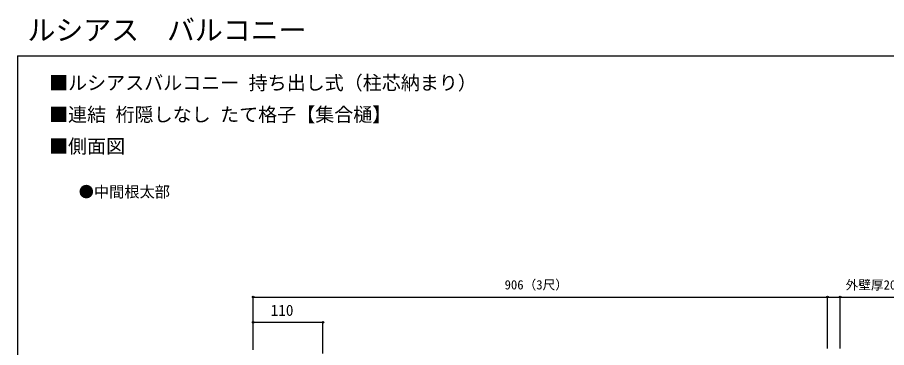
# Model space of a CAD drawing. Units: millimetres, scale not verified. Extents: x -1050 to 1050, y -1565 to 1556.
# Drawn here: x -1050 to 321, y 1035 to 1556 of the extents above; entities that cross this region are included whole.
import ezdxf
from ezdxf.enums import TextEntityAlignment as Align

# ---------------------------------------------------------------- set-up
doc = ezdxf.new("R2010")
doc.units = ezdxf.units.MM
doc.header["$LTSCALE"] = 8
for name, color, linetype in [('0-2_USER1', 3, 'Continuous'), ('0-6_YKK_D', 6, 'Continuous'), ('0-7_YKK_ZWAK', 7, 'Continuous')]:
    doc.layers.add(name, color=color, linetype=linetype)
doc.styles.add('ＭＳ ゴシック', font='')
doc.styles.get('ＭＳ ゴシック').set_extended_font_data('MS Gothic')

msp = doc.modelspace()

# ---------------------------------------------------------------- linework, layer by layer
at = {"layer": '0-6_YKK_D'}
for p, q in [((-677.999, 1032.066), (-677.999, 1116)), ((-677.999, 1115), (228, 1115)), ((228, 1034), (228, 1116)), ((228, 1034), (228, 1116)), ((248, 1034), (248, 1116)), ((-678, 1032), (-678, 1076)), ((-568, 1075), (-678, 1075)), ((-568, 1026), (-568, 1076))]:
    msp.add_line(p, q, dxfattribs=at)
msp.add_lwpolyline([(228, 1115), (248, 1115), (492.759, 1115)], dxfattribs=at)
for centre in [(-677.999, 1115), (228, 1115), (228, 1115), (248, 1115), (-678, 1075), (-568, 1075)]:
    msp.add_circle(centre, 1.275, dxfattribs=at)
at = {"layer": '0-7_YKK_ZWAK'}
for q in [(-1050, -1565), (1050, 1495)]:
    msp.add_line((-1050, 1495), q, dxfattribs=at)

# ---------------------------------------------------------------- texts
at = {"layer": '0-2_USER1', "style": 'ＭＳ ゴシック'}
for s, height, p in [('ルシアス\u3000バルコニー', 32.26, (-1034, 1510)), ('■ルシアスバルコニー 持ち出し式（柱芯納まり） ', 21.99, (-1000, 1435)), ('■連結 桁隠しなし たて格子【集合樋】', 21.99, (-1000, 1385)), ('■側面図', 21.99, (-1000, 1335)), ('●中間根太部', 17.6, (-953.273, 1266.773))]:
    msp.add_text(s, height=height, dxfattribs=at).set_placement(p, align=Align.BOTTOM_LEFT)
at = {"layer": '0-6_YKK_D', "style": 'ＭＳ ゴシック'}
for s, height, p in [('906（3尺）', 14.66, (-281.306, 1122.614)), ('外壁厚20㎜～50㎜', 14.66, (256.623, 1122.386)), ('110', 17.6, (-650.409, 1080))]:
    msp.add_text(s, height=height, dxfattribs=at).set_placement(p, align=Align.BOTTOM_LEFT)

doc.saveas('drawing.dxf')
